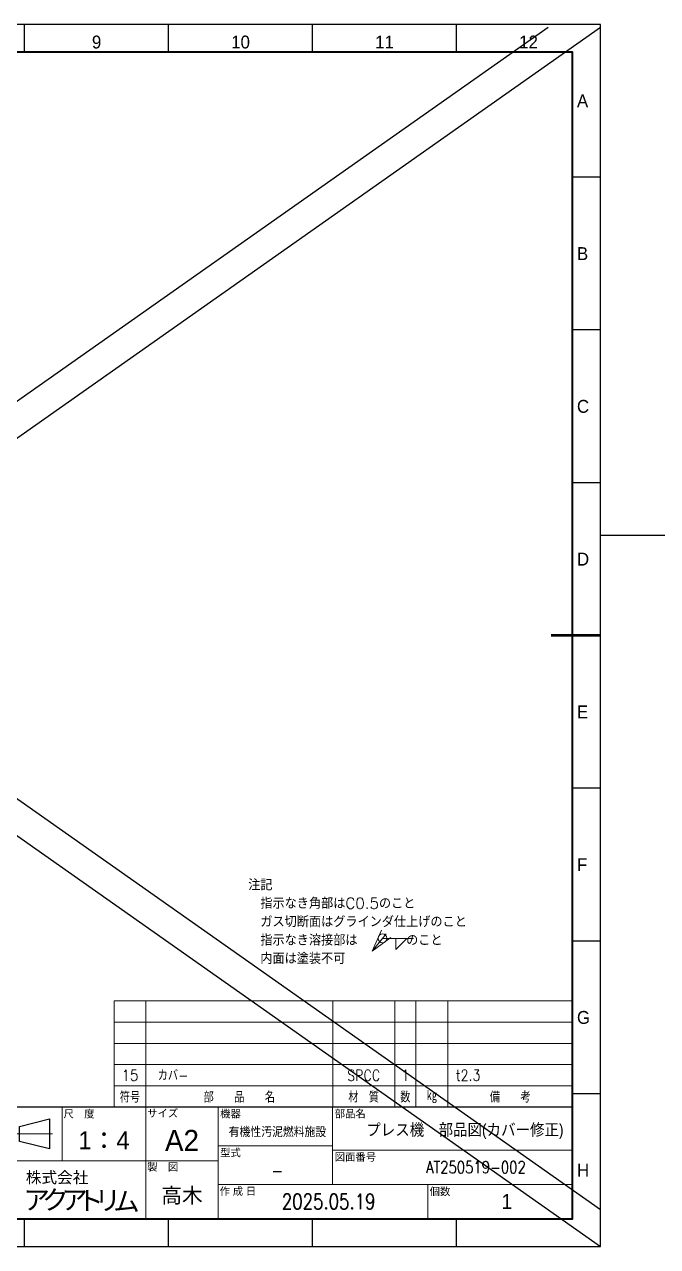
# Model space of a CAD drawing. Header units: millimetres. Extents: x 0 to 7745, y -34 to 1846.
# Drawn here: x 4217 to 5077, y 0 to 1659 of the extents above; entities that cross this region are included whole.
import ezdxf
from ezdxf import colors
from ezdxf.entities.mleader import LeaderData, LeaderLine
from ezdxf.enums import TextEntityAlignment as Align
from ezdxf.math import Vec2, Vec3

# ---------------------------------------------------------------- set-up
doc = ezdxf.new("R2010")
doc.units = ezdxf.units.MM
doc.header["$LTSCALE"] = 1.6
for name, color, linetype, lineweight in [('02_細線', 5, 'Continuous', 13), ('07_TEXT', 3, 'Continuous', 13), ('08_DIM', 3, 'Continuous', 13), ('99_図枠', 7, 'Continuous', 40)]:
    doc.layers.add(name, color=color, linetype=linetype, lineweight=lineweight)
doc.styles.add('KSS_TXT', font='txt.shx', dxfattribs={"bigfont": 'extfont2.shx'})
doc.styles.add('MS_G', font='MS Gothic.ttf')
doc.styles.get("Standard").update_dxf_attribs({"font": 'txt.shx', "bigfont": 'extfont2.shx'})
doc.styles.add('寸法用', font='simplex.shx', dxfattribs={"width": 0.8, "bigfont": '@extfont2.shx'})
doc.styles.add('表題用', font='MS PGothic.ttf')
doc.dimstyles.new('KSS_DIM', dxfattribs={"dimscale": 4, "dimtxt": 3, "dimasz": 2.5, "dimexe": 1.25, "dimexo": 0.625, "dimtad": 1, "dimdsep": 46, "dimtxsty": 'KSS_TXT', "dimblk": 'OPEN30', "dimcen": 0, "dimazin": 2, "dimtfac": 0.75, "dimtmove": 0, "dimatfit": 3, "dimldrblk": 'OPEN30', "dimfxl": 1.25, "dimtolj": 1, "dimarcsym": 0})

# ---------------------------------------------------------------- blocks, each defined once
blk = doc.blocks.new('Weld-line')
blk.add_line((0, 0), (1, 0))
blk = doc.blocks.new('Weld10-s5')
blk.add_circle((0, 0), 2)
blk = doc.blocks.new('Weld10-a1')
for p, q in [((5, 0), (0, 5)), ((0, 5), (0, 0)), ((0, 0), (5, 0))]:
    blk.add_line(p, q)
at = {"width": 0.9}
blk.add_attdef('S', text='', height=2.8, dxfattribs=at).set_placement((-2, 1), align=Align.RIGHT)
blk.add_attdef('L', (8, 1), '', height=2.8, dxfattribs=at)
blk = doc.blocks.new('_Open30')
at = {"color": 0, "linetype": 'ByBlock', "lineweight": -2}
for p, q in [((-1, 0.268), (0, 0)), ((0, 0), (-1, -0.268)), ((0, 0), (-1, 0))]:
    blk.add_line(p, q, dxfattribs=at)
blk = doc.blocks.new('AM_BALLOON1')
at = {"transparency": 16777216}
blk.add_circle((0, 0), 5, dxfattribs=at)
blk.add_attdef('B_NUMBER', text='', height=3, dxfattribs=at).set_placement((0, 0), align=Align.MIDDLE_CENTER)
blk = doc.blocks.new('_OPEN')
at = {"color": 0, "linetype": 'ByBlock'}
for p, q in [((-1, 0.17), (0, 0)), ((0, 0), (-1, -0.17)), ((0, 0), (-1, 0))]:
    blk.add_line(p, q, dxfattribs=at)
blk = doc.blocks.new('Jis_w20130906110600')
blk.add_blockref('Weld10-s5', (0, 0))
at = {"xscale": -1, "rotation": 180}
blk.add_blockref('Weld10-a1', (6, 0), dxfattribs=at)
at = {"layer": '08_DIM', "xscale": 14, "yscale": 14, "zscale": 14}
blk.add_blockref('Weld-line', (0, 0), dxfattribs=at)
at = {"style": 'KSS_TXT', "flags": 1}
blk.add_attdef('JISINFO', (0, 0), '', height=3, dxfattribs=at)
at = {"layer": '08_DIM'}
blk.add_leader([(-4.63, -5.77), (0, 0)], dimstyle='KSS_DIM', dxfattribs=at)

msp = doc.modelspace()

# ---------------------------------------------------------------- linework, layer by layer
for p, q in [((2646.993, 1655.492), (4999.083, 0)), ((4999.083, 1655.492), (2646.993, 0)), ((4928.044, 1655.492), (2646.993, 50)), ((2718.032, 1655.492), (4999.083, 50)), ((4999.083, 965.721), (5289.563, 965.721))]:
    msp.add_line(p, q)
at = {"layer": '02_細線'}
for p, q in [((4338.226, 189.208), (4338.226, 333.396)), ((4338.226, 333.396), (4961.208, 333.396)), ((4381.482, 333.396), (4381.482, 189.208)), ((4635.215, 333.396), (4635.215, 189.208)), ((4719.438, 333.396), (4719.438, 189.208)), ((4748.275, 333.396), (4748.275, 189.208)), ((4791.532, 333.396), (4791.532, 189.208)), ((4338.226, 304.558), (4961.208, 304.558)), ((4338.226, 275.721), (4961.208, 275.721)), ((4338.226, 246.883), (4961.208, 246.883)), ((4338.226, 218.045), (4961.208, 218.045))]:
    msp.add_line(p, q, dxfattribs=at)
at = {"layer": '99_図枠', "lineweight": 25}
for p, q in [((4216.752, 1621.615), (4216.752, 1659.49)), ((4412.335, 1621.615), (4412.335, 1659.49)), ((4412.335, 1621.615), (4412.335, 1659.49)), ((4607.918, 1621.615), (4607.918, 1659.49)), ((4803.501, 1621.615), (4803.501, 1659.49)), ((4999.083, 1452.033), (4961.208, 1452.033)), ((4999.083, 1244.575), (4961.208, 1244.575)), ((4999.083, 1037.118), (4961.208, 1037.118)), ((4999.083, 622.203), (4961.208, 622.203)), ((4999.083, 414.745), (4961.208, 414.745)), ((4999.083, 207.288), (4961.208, 207.288)), ((4216.752, 0), (4216.752, 37.706)), ((4412.335, -0.169), (4412.335, 37.706)), ((4412.335, 0), (4412.335, 37.706)), ((4607.918, 0), (4607.918, 37.706)), ((4803.501, 0), (4803.501, 37.706))]:
    msp.add_line(p, q, dxfattribs=at)
at = {"layer": '99_図枠', "lineweight": 53}
msp.add_line((4999.083, 829.66), (4932.073, 829.66), dxfattribs=at)
at = {"layer": '99_図枠', "lineweight": 13}
for p, q in [((4267.797, 116.37), (4267.797, 189.208)), ((4381.423, 37.706), (4381.423, 189.208)), ((4479.599, 37.706), (4479.599, 189.208)), ((4635.181, 189.208), (4635.181, 84.322)), ((4158.687, 152.789), (4254.54, 152.789)), ((4479.599, 136.765), (4635.181, 136.765)), ((4479.599, 116.37), (4145.43, 116.37)), ((4635.181, 130.938), (4961.208, 130.938)), ((4479.599, 84.322), (4961.208, 84.322)), ((4764.444, 84.322), (4764.444, 37.706))]:
    msp.add_line(p, q, dxfattribs=at)
at = {"layer": '99_図枠'}
msp.add_lwpolyline([(2765.6, 37.706), (4961.208, 37.706), (4961.208, 1621.615), (2765.6, 1621.615)], close=True, dxfattribs=at)
at = {"layer": '99_図枠', "lineweight": 25}
msp.add_lwpolyline([(4145.43, 37.706), (4961.208, 37.706), (4961.208, 189.208), (4145.43, 189.208)], close=True, dxfattribs=at)
msp.add_lwpolyline([(4209.673, 162.986), (4250.462, 173.183), (4250.462, 132.395), (4209.673, 142.592), (4209.673, 162.986)], dxfattribs=at)
at = {"layer": 'Defpoints'}
msp.add_lwpolyline([(2652.09, 0), (4999.083, 0), (4999.083, 1659.49), (2652.09, 1659.49)], close=True, dxfattribs=at)

# ---------------------------------------------------------------- block references
at = {"layer": '08_DIM', "xscale": 3, "yscale": 3, "zscale": 3}
msp.add_blockref('Jis_w20130906110600', (4702.916, 418.372), dxfattribs=at)

# ---------------------------------------------------------------- texts
for tag, height, style, width, p in [('15', 14.832, '寸法用', 0.9, (4359.854, 232.464)), ('SPCC', 14.832, 'KSS_TXT', 0.85, (4677.326, 232.464)), ('1', 14.832, 'KSS_TXT', 0.85, (4733.856, 232.464)), ('t2.3', 14.832, 'KSS_TXT', 0.85, (4819.219, 232.464)), ('符号', 14.832, 'KSS_TXT', 0.85, (4359.854, 203.627)), ('部\u3000\u3000品\u3000\u3000名', 14.832, 'KSS_TXT', 0.85, (4508.348, 203.627)), ('材\u3000質', 14.832, 'KSS_TXT', 0.85, (4677.326, 203.627)), ('数', 14.832, 'KSS_TXT', 0.85, (4733.856, 203.627)), ('㎏', 14.832, 'KSS_TXT', 0.85, (4769.904, 203.627)), ('備\u3000\u3000考', 14.832, 'KSS_TXT', 0.85, (4876.37, 203.627)), ('プレス機\u3000部品図(カバー修正)', 16, '表題用', 0.9, (4814.855, 157.307)), ('有機性汚泥燃料施設', 12, '表題用', 0.9, (4560.196, 156.147)), ('-', 16.48, 'KSS_TXT', 0.9, (4560.163, 102.818)), ('AT250519-002', 16.48, '寸法用', 0.8, (4829.742, 107.63)), ('2025.05.19', 20.6, '寸法用', 0.8, (4629.747, 61.014))]:
    msp.add_attdef(tag, text='', height=height, dxfattribs=dict(style=style, width=width)).set_placement(p, align=Align.MIDDLE)
at = {"style": 'KSS_TXT', "width": 0.85}
msp.add_attdef('カバ-', text='', height=14.832, dxfattribs=at).set_placement((4397.484, 232.464), align=Align.MIDDLE_LEFT)
at = {"style": '表題用'}
for tag, height, p in [('1：4', 24.721, (4324.61, 144.049)), ('高木', 20.6, (4430.511, 69.754)), ('1', 20.6, (4871.904, 61.014))]:
    msp.add_attdef(tag, text='', height=height, dxfattribs=at).set_placement(p, align=Align.MIDDLE)
at = {"layer": '07_TEXT', "ltscale": 2, "insert": (4520.472, 498.545), "char_height": 15, "attachment_point": 1}
msp.add_mtext_dynamic_manual_height_columns('注記\\P\u3000指示なき角部はC0.5のこと\\P\u3000ガス切断面はグラインダ仕上げのこと\\P\u3000指示なき溶接部は\u3000\u3000\u3000\u3000のこと\\P\u3000内面は塗装不可', width=394.64806, gutter_width=15, heights=[147.882], dxfattribs=at)
at = {"layer": '99_図枠', "lineweight": 13, "style": '表題用'}
for s, p in [('9', (4314.544, 1621.615)), ('10', (4510.127, 1621.615)), ('11', (4705.709, 1621.615)), ('12', (4901.292, 1621.615))]:
    msp.add_text(s, height=17.481, dxfattribs=at).set_placement(p, align=Align.BOTTOM_CENTER)
for s, p in [('A', (4967.035, 1555.761)), ('B', (4967.035, 1348.304)), ('C', (4967.035, 1140.846)), ('D', (4967.035, 933.389)), ('E', (4967.035, 725.932)), ('F', (4967.035, 518.474)), ('G', (4967.035, 311.017)), ('H', (4967.035, 103.559))]:
    msp.add_text(s, height=17.481, dxfattribs=at).set_placement(p, align=Align.MIDDLE_LEFT)
at = {"layer": '99_図枠', "style": '表題用'}
for s, p in [('尺\u3000度', (4269.645, 180.085)), ('サイズ', (4383.271, 180.853)), ('機器', (4482.399, 180.255)), ('部品名', (4637.981, 180.255)), ('型式', (4482.399, 127.297)), ('図面番号', (4637.981, 121.47)), ('製\u3000図', (4383.271, 108.016)), ('作 成 日', (4481.688, 74.978)), ('個数', (4766.89, 74.693))]:
    msp.add_text(s, height=10.3002, dxfattribs=at).set_placement(p, align=Align.MIDDLE_LEFT)
msp.add_text('A2', height=28.8406, dxfattribs=at).set_placement((4430.511, 144.049), align=Align.MIDDLE)
at = {"layer": '99_図枠', "lineweight": 5, "style": 'MS_G'}
for s, height, p in [('株式会社', 15.5755, (4260.862, 93.635)), ('ア', 26.305, (4233.071, 63.303)), ('ク', 26.305, (4258.424, 63.303)), ('ア', 26.305, (4284.49, 63.303)), ('ト', 26.305, (4306.198, 62.196)), ('リ', 26.305, (4329.729, 62.75)), ('ム', 26.305, (4355.081, 61.089))]:
    msp.add_text(s, height=height, dxfattribs=at).set_placement(p, align=Align.MIDDLE_CENTER)

# ---------------------------------------------------------------- leaders
at = {"layer": '08_DIM'}
ml = msp.add_multileader_block('Standard', dxfattribs=at)
ml.set_content('AM_BALLOON1', color=256, scale=5)
ml.set_attribute('B_NUMBER', '15', width=0)
ml.set_leader_properties(color=256, linetype='ByLayer', lineweight=-1)
ml.set_arrow_properties(name='OPEN')
ml.build(insert=Vec2(0, 0))
ml.multileader.update_dxf_attribs({"leader_type": 0, "has_dogleg": 0, "text_right_attachment_type": 6, "dogleg_length": 0, "arrow_head_size": 10, "scale": 2.5, "block_connection_type": 1})
ctx = ml.context
ctx.base_point, ctx.scale, ctx.char_height, ctx.arrow_head_size, ctx.landing_gap_size, ctx.plane_origin = Vec3(5526.566, 1521.239), 2.5, 20, 10, 10, Vec3(5526.566, 1521.239)
ctx.right_attachment, ctx.attachment_type = 6, 1
notes = []
notes.append((ctx, [(0, (0, 0, 0), (0, 0), (1, 0), 1, [])]))
ctx.block.insert = Vec3(5526.566, 1521.239)
for ctx, leaders in notes:
    for number, flags, end, landing, length, lines in leaders:
        leader = LeaderData()
        leader.index, (leader.has_last_leader_line, leader.has_dogleg_vector, leader.attachment_direction) = number, flags
        leader.last_leader_point, leader.dogleg_vector, leader.dogleg_length = Vec3(end), Vec3(landing), length
        for number, points, colour, breaks in lines:
            line = LeaderLine()
            line.index, line.vertices, line.color, line.breaks = number, Vec3.list(points), colors.encode_raw_color(colour), breaks
            leader.lines.append(line)
        ctx.leaders.append(leader)

doc.saveas('drawing.dxf')
